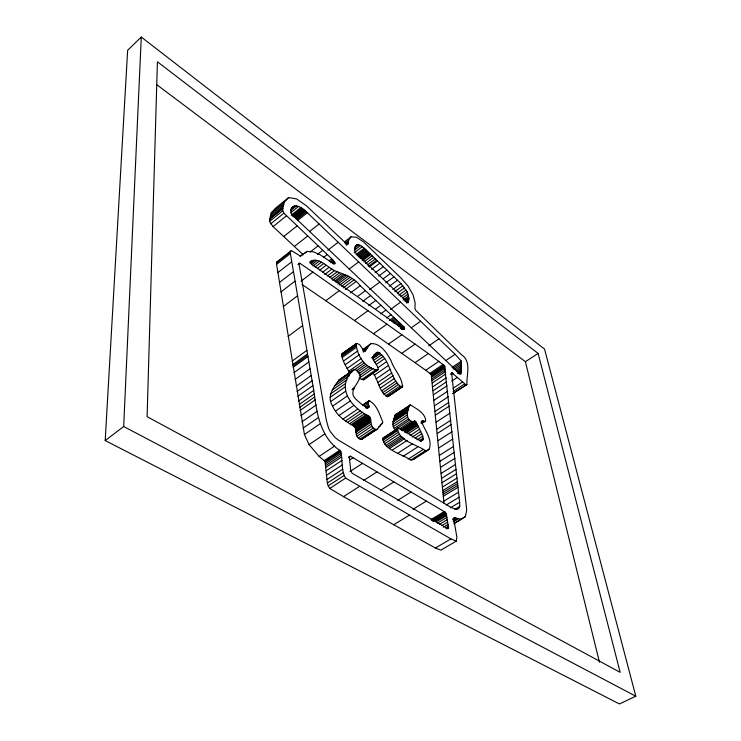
<?xml version="1.0" encoding="UTF-8"?>
<svg xmlns="http://www.w3.org/2000/svg" width="741" height="741" viewBox="0 0 741 741"><rect width="100%" height="100%" fill="white"/><g stroke="black" fill="none" stroke-linecap="round" stroke-linejoin="round"><path stroke-width="1.11" d="M368.157 403.771L368.166 401.492L368.972 400.825C376.873 403.854 379.762 415.192 382.875 422.314L377.308 429.178L361.358 439.496C353.476 438.107 358.246 429.085 353.457 425.862C344.898 421.259 336.655 415.321 332.589 406.142C326.466 396.713 333.339 387.024 339.35 379.716L354.652 369.407C370.491 376.687 345.76 388.321 354.948 398.149C356.504 400.214 372.945 414.691 368.157 403.771L364.489 406.272M291.741 207.665C296.872 202.867 303.365 209.166 307.348 212.723L455.085 354.281L461.365 361.154L461.078 372.501L459.207 373.751M461.078 372.732L459.198 373.983M303.18 254.691L273.077 226.579L269.474 221.485L271.178 212.917L275.578 208.156L288.601 197.569L296.576 198.912L306.7 206.017L347.121 244.465L347.937 244.317L348.603 240.39L351.03 236.833L356.467 237.231L363.711 242.057L400.418 277.467L408.171 286.202L413.098 295.001L415.136 303.041L414.914 308.478L415.803 310.396L461.495 354.717C471.684 361.247 466.45 374.677 466.923 384.505L452.807 393.582L466.923 384.505M408.819 298.521L407.272 291.973L400.964 283.608L364.248 248.244L360.617 245.466L356.597 244.78C355.143 246.799 353.642 250.736 355.754 252.94L408.069 302.791L408.819 298.521L405.151 301.161M461.078 372.973L460.846 374.288L459.791 373.77L292.325 215.103C289.888 212.75 291.287 208.212 293.482 206.257M358.987 378.364L363.451 379.864L378.253 369.435C377.169 361.701 367.647 359.422 376.687 352.429L377.882 352.262C390.989 359.042 389.571 379.846 401.779 387.173L402.344 386.932C402.659 377.808 393.795 369.472 391.081 360.774C387.061 353.198 380.902 343.352 371.241 343.546L362.905 349.456M105.194 440.571L123.682 426.51L141.281 37.05L544.552 349.085L635.806 696.207L619.411 703.95L105.194 440.571L127.647 50.277L141.281 37.05M377.308 429.178L376.298 429.576C368.481 428.113 373.084 419.128 368.305 415.868C350.456 406.911 335.21 386.672 353.781 369.602M412.867 421.703L410.968 421.268C405.16 417.609 407.504 410.394 409.597 405.244L410.338 404.882C416.099 408.523 424.76 412.681 425.751 420.277L424.602 421.444C423.62 421.62 421.286 419.721 421.499 421.731C424.871 430.41 432.577 439.172 429.308 448.935L427.714 450.398L425.51 450.685C417.1 444.702 397.852 440.7 397.75 428.307L398.325 427.992C406.633 430.725 413.089 438.051 421.37 441.006L423.111 439.672L422.796 436.079L416.386 422.574L415.006 421.12L412.867 421.703L401.335 429.261M377.614 370.046C364.97 368.129 356.745 355.448 356.152 343.704L357.486 343.5L359.793 344.861L363.516 350.345L365.017 351.234L369.453 344.815L371.241 343.546M427.714 450.398L413.117 459.707L410.875 460.022C402.993 454.492 382.801 449.898 383.078 437.959L398.325 427.992M409.597 420.119L395.175 429.613C390.813 425.491 393.628 419.397 395.361 414.71L410.338 404.882M352.327 371.287L349.659 373.158C346.955 367.156 341.323 360.422 342.083 353.744L356.152 343.704M373.297 373.39C378.475 380.587 379.364 392.563 387.682 396.704L388.747 395.157M454.029 523.804L465.413 516.588L466.719 509.984L451.575 372.575L466.052 384.875M299.994 256.34L307.07 251.449L313.082 251.745L319.88 254.617L331.514 262.314L334.321 263.926L335.265 263.713L332.737 259.758L283.914 213.176L282.729 210.768L282.719 208.517L284.303 202.247L288.601 197.569M461.578 519.321L454.177 517.672L453.622 518.348L456.891 537.206L456.326 541.097L450.917 538.911L345.658 478.121C340.703 470.063 343.064 459.828 340.582 450.991C320.047 437.505 316.666 412.7 313.739 390.387L290.166 252.199L290.981 250.847L291.908 250.921L300.012 255.821L301.467 255.664L302.708 254.228M456.326 541.097L440.867 550.146L435.43 548.025L343.509 496.646L329.773 488.439L328.207 485.855L327.327 483.067L324.984 461.365L319.112 456.419L309.062 444.619L304.431 434.513L276.56 264.37L276.754 261.999L290.981 250.847M459.763 506.399L458.586 508.826L456.243 509.549L450.917 507.344L338.313 440.024L335.062 437.449L330.227 431.549L328.541 428.15L326.29 419.915L298.873 263.268L299.772 263.25L312.887 272.114L367.962 310.701L428.344 353.55L444.507 365.748L459.633 502.25L459.763 506.399L455.085 509.206M362.395 439.08L364.026 437.422M363.451 379.864L378.253 369.435M413.117 459.707L416.683 456.984M271.178 212.917L284.303 202.247M270.622 214.946L283.775 204.257M270.076 217.002L283.266 206.294M269.539 219.077L282.766 208.304M282.729 208.462L269.511 219.179L282.719 208.517M269.474 221.485L282.729 210.768M270.65 223.884L283.914 213.176M290.5 209.323L294.853 205.813M290.435 210.787L296.52 205.878M273.077 226.579L286.35 215.9M290.685 212.76L298.493 206.47M291.232 215.233L300.772 207.573M292.287 215.844L301.819 208.193M292.964 216.298L302.495 208.647M293.677 216.807L303.208 209.166M294.427 217.382L303.958 209.74M295.214 218.011L304.746 210.388M296.048 218.715L305.57 211.102M296.909 219.484L306.441 211.88M297.817 220.327L307.348 212.723M283.72 236.527L296.993 225.968M309.599 231.488L319.139 223.977M294.362 246.466L307.645 236.027M276.495 262.935L290.166 252.199M276.56 264.37L290.25 253.635M277.875 272.577L291.648 261.851M304.375 253.542L307.07 251.449M310.09 252.06L318.065 245.873M297.947 264.667L299.772 263.25M279.468 282.488L293.343 271.752M317.426 254.395L322.743 250.291M309.719 262.101C318.324 255.821 327.087 267.306 334.515 270.613C343.778 274.457 353.781 277.162 360.2 285.711L403.41 326.503C404.382 326.901 405.475 330.19 403.623 329.319L312.758 265.019C311.387 264.37 309.553 261.471 311.674 260.637M310.22 261.897L312.026 260.499M310.007 262.944L313.61 260.156M327.8 250.245L338.202 242.224M310.859 263.629L315.351 260.165M311.85 264.657L317.241 260.508M323.706 257.266L327.244 254.543M312.989 266.01L319.269 261.184M344.639 241.742L351.03 236.833M280.978 291.935L294.955 281.2M344.926 243.205L348.603 240.39M345.871 243.187L348.446 241.214M315.166 267.01L321.437 262.194M345.723 244.048L348.298 242.066M346.445 244.224L348.168 242.909M346.371 244.678L348.094 243.363M346.297 245.151L348.02 243.826M317.481 268.344L323.752 263.537M301.041 281.182L312.887 272.114M329.069 260.813L331.727 258.776M330.078 261.786L332.737 259.758M319.927 270.002L326.197 265.213M330.986 262.777L333.645 260.749M332.848 263.342L334.617 261.999M354.948 246.623L357.69 244.53M333.255 264.009L335.025 262.657M322.854 272.04L329.115 267.269M354.485 248.244L359.052 244.771M354.235 250.328L360.617 245.466M324.734 274.503L331.894 269.066M283.284 306.579L297.419 295.844M354.161 252.866L362.368 246.633M327.365 276.032L334.515 270.613M356.041 254.459L364.248 248.244M356.912 255.275L365.118 249.059M357.773 256.099L365.98 249.893M329.865 277.301L337.007 271.901M358.644 256.923L366.851 250.717M331.329 278.996L339.359 272.938M359.505 257.738L367.712 251.542M360.358 258.563L368.564 252.366M332.672 280.441L341.582 273.735M362.127 258.683L369.416 253.19M349.168 269.057L358.709 261.869M361.83 259.961L370.037 253.783M334.784 280.978L343.685 274.281M362.562 260.665L370.769 254.487M335.497 282.025L345.269 274.679M276.754 261.999L278.264 261.619M363.896 261.944L372.102 255.775M337.09 282.608L346.853 275.281M337.868 284.09L348.52 276.106M365.545 263.518L373.751 257.359M339.61 285.128L350.252 277.162M367.184 265.083L375.391 258.942M341.425 286.387L352.068 278.44M368.518 266.362L376.724 260.23M369.24 267.056L377.447 260.925M302.059 284.516L325.771 300.735L339.369 290.592M343.315 287.869L353.948 279.931M371.639 269.344L379.837 263.231M345.269 289.574L355.893 281.654M288.11 336.358L302.56 325.642M375.159 272.716L383.366 266.63M350.456 292.927L360.2 285.711M378.697 276.097L386.895 270.039M357.449 296.502L365.424 290.629M383.143 278.811L390.433 273.448M369.574 289.601L379.79 282.089M385.755 282.858L393.962 276.847M362.655 301.374L370.62 295.539M389.266 286.23L397.472 280.237M292.149 361.117L306.848 350.41M368.703 305.57L375.798 300.411M392.758 289.574L400.964 283.608M292.723 364.665L307.459 353.966M325.771 300.735L354.448 320.51L367.962 310.701M394.74 291.63L402.947 285.674M292.936 365.998L307.691 355.3M293.149 367.323L307.923 356.625M397.371 293.056L404.669 287.777M375.604 309.099L380.92 305.255M398.815 295.159L406.114 289.888M294.01 372.658L308.83 361.96M400.881 296.585L407.272 291.973M402.632 297.956L408.124 294.01M380.689 313.869L386.005 310.044M403.15 299.91L408.643 295.965M390.451 309.451L400.668 302.115M404.225 300.689L408.81 297.4M295.103 379.429L309.997 368.74M405.151 300.605L408.828 297.975M406.04 301.031L408.8 299.058M406.003 301.559L408.763 299.586M405.957 302.087L408.717 300.105M406.828 301.948L408.661 300.633M406.79 302.282L408.634 300.966M406.763 302.513L408.606 301.198M406.744 302.754L408.587 301.43M406.716 302.986L408.56 301.67M386.598 317.954L391.026 314.786M296.205 386.2L311.174 375.52M342.083 353.744L356.727 343.444M341.721 354.328L355.8 344.278M389.294 320.492L393.721 317.333M347.177 350.845L351.864 347.501M341.61 355.161L355.708 345.111M391.174 320.797L394.721 318.278M341.768 356.217L355.875 346.167M373.51 333.709L386.969 324.123M392.174 321.742L395.713 319.214M342.185 357.458L356.301 347.409M393.165 322.678L396.713 320.158M297.067 391.489L312.091 380.809M394.156 323.613L397.704 321.094M343.657 360.941L357.801 350.91M396.037 323.919L398.695 322.039M397.028 324.864L399.686 322.974M362.997 349.909L368.583 345.954M397.63 325.429L400.288 323.548M297.836 396.259L312.915 385.589M397.936 325.716L400.594 323.836M363.09 350.484L367.749 347.177M363.192 351.114L366.934 348.474M398.473 326.216L401.122 324.336M363.599 351.29L366.406 349.307M345.269 364.609L359.441 354.596M363.201 351.919L366.008 349.937M363.729 351.892L365.6 350.567M399.121 326.837L401.779 324.956M400.677 326.846L402.456 325.595M400.372 328.022L403.03 326.142M401.641 327.754L403.41 326.503M400.927 328.541L403.586 326.67M298.614 401.048L313.739 390.387M401.196 328.847L403.854 326.976M402.326 328.55L404.095 327.3M401.641 329.513L404.299 327.633M347.038 368.518L361.238 358.514M402.687 329.226L404.466 327.976M402.808 329.55L404.577 328.3M299.179 404.53L314.332 393.869M348.455 371.454L362.682 361.469M411.329 327.763L420.61 321.251M354.448 320.51L388.497 344.12L401.909 334.71M374.168 354.865L377.882 352.262M299.642 407.494L314.832 396.843M338.906 380.253L353.522 369.879M338.73 380.485L353.179 370.352M354.105 370.046L363.896 363.183M371.973 357.56L373.844 356.245M337.488 382.161L351.966 372.01M371.889 357.931L379.309 352.725M372.649 358.375L380.087 353.188M372.779 358.468L380.198 353.272M334.821 385.913L349.382 375.724M356.412 370.741L365.313 364.516M300.105 410.44L315.323 399.788M373.427 360.469L381.772 354.633M357.505 372.13L366.99 365.508M332.339 389.979L346.973 379.753M374.937 362.266L383.292 356.44M358.653 373.77L369.074 366.499M330.412 394.036L345.121 383.782M300.911 415.618L316.194 404.966M359.774 375.409L371.13 367.499M376.317 364.424L384.672 358.607M330.06 397.389L344.815 387.126M359.931 377.706L373.177 368.499M377.947 367.647L386.32 361.84M361.701 379.577L375.872 369.74M330.792 401.492L345.584 391.239M301.911 421.861L317.259 411.227M388.497 344.12L401.733 353.346L415.099 344.083M352.809 388.553L354.643 387.284M352.003 389.859L353.837 388.59M374.224 375.27L388.201 365.6M332.589 406.142L347.418 395.898M302.986 428.196L318.389 417.572M376.058 379.012L390.062 369.361M428.752 345.852L438.959 338.841M335.451 411.116L350.317 400.909M377.78 382.541L391.813 372.908M304.431 434.513L319.899 423.908M379.105 385.246L393.147 375.622M401.733 353.346L415.025 362.664L428.344 353.55M338.961 415.571L353.837 405.401M380.448 387.978L394.508 378.364M381.791 390.711L395.879 381.115M362.562 405.188L368.972 400.825M362.664 405.234L368.166 401.492M342.861 419.202L357.746 409.078M363.312 405.207L369.722 400.844M382.773 392.61L396.87 383.023M309.062 444.619L324.614 434.059M383.949 394.369L398.056 384.792M345.408 420.999L360.293 410.903M365.841 407.309L368.601 405.438M366.832 406.939L368.675 405.688M365.998 407.837L368.759 405.966M366.063 408.05L368.823 406.179M367.045 407.643L368.888 406.392M367.128 407.911L368.972 406.661M367.184 408.096L369.027 406.846M385.44 395.898L399.547 386.339M347.557 422.351L362.423 412.274M400.937 386.904L402.808 385.635M415.025 362.664L425.732 370.259L439.015 361.265M386.932 396.648L401.029 387.108M388.627 395.916L402.696 386.394M387.682 396.704L401.779 387.173M388.256 396.454L402.344 386.932M349.733 423.657L364.6 413.608M445.813 360.543L455.085 354.281M351.308 424.584L366.165 414.562M352.373 425.214L367.23 415.201M425.732 370.259L429.91 373.334L443.183 364.387M353.457 425.862L368.305 415.868M429.91 373.334L430.836 374.159L444.109 365.22M354.328 426.408L369.175 416.414M443.989 503.185L431.234 374.677L444.507 365.748M354.726 426.742L369.574 416.757M431.531 375.242L444.804 366.304M355.096 427.168L369.944 417.183M431.697 375.77L444.98 366.841M355.411 427.659L370.268 417.683M355.652 428.178L370.509 418.202M431.827 377.058L445.128 368.129M355.8 428.659L370.657 418.684M355.828 429.104L370.695 419.128M355.791 429.484L370.667 419.508M355.754 429.845L370.63 419.86M431.994 378.753L445.313 369.824M355.717 430.169L370.593 420.184M355.661 430.595L370.546 420.619M355.615 431.04L370.509 421.055M355.597 431.438L370.491 421.462M432.17 380.457L445.508 371.528M319.112 456.419L334.71 445.971M452.084 367.369L461.365 361.154M355.643 432.457L370.546 422.472M452.946 368.416L461.31 362.821M432.401 382.893L445.767 373.955M356.106 434.282L371.028 424.306M453.816 369.574L461.263 364.591M455.613 370.111L461.217 366.378M357.079 436.069L372.019 426.103M450.482 374.057L452.38 372.788M432.79 386.793L446.202 377.854M451.13 374.631L453.02 373.371M456.493 371.185L461.171 368.073M324.354 460.504L339.952 450.12M358.561 437.838L373.51 427.89M457.392 372.084L461.134 369.583M324.984 461.365L340.582 450.991M457.354 373.316L461.106 370.824M380.281 424.88L382.134 423.657M394.934 415.432L409.18 405.966M459.207 372.918L461.087 371.667M360.08 439.08L375.029 429.15M459.207 373.288L461.087 372.047M325.355 462.31L340.962 451.936M378.66 426.927L380.522 425.695M394.638 416.414L408.902 406.929M433.17 390.72L446.628 381.782M459.207 373.52L461.078 372.269M367.749 434.948L371.473 432.475M373.325 431.243L376.122 429.391M394.323 417.498L408.597 408.022M361.358 439.496L376.298 429.576M325.521 463.801L341.138 453.427M393.999 418.6L408.3 409.106M393.767 419.406L408.078 409.912M451.677 381.161L457.364 377.391M393.517 420.277L407.837 410.773M325.688 465.598L341.332 455.224M393.175 421.434L407.522 411.931M433.559 394.684L447.064 385.737M393.008 422.018L407.355 412.505M325.873 467.395L341.536 457.03M392.693 424.556L407.078 415.043M326.207 470.813L341.916 460.448M393.193 426.649L407.596 417.137M434.087 400.186L447.657 391.239M348.427 457.354L350.558 456.28L444.961 512.04L446.388 514.235L448.555 528.509L447.36 528.426L352.188 473.277L350.789 470.822L349.28 456.882L350.261 456.15M452.973 388.358L462.449 382.115M348.724 457.484L350.558 456.28M394.212 428.409L408.634 418.906M453.14 391.461L464.505 383.986M326.624 475.166L342.37 464.811M349.391 460.152L353.049 457.743M382.782 438.515L397.463 428.863M388.182 435.263L390.933 433.457M394.592 431.049L396.426 429.845M382.68 439.33L397.371 429.669M399.427 428.854L410.968 421.268M434.615 405.744L448.259 396.787M382.782 440.395L397.491 430.743M400.992 429.863L414.414 421.055M401.27 429.826L414.682 421.027M401.594 429.919L415.006 421.12M383.31 442.182L398.028 432.531M401.955 430.141L415.377 421.351M326.976 479.529L342.777 469.173M402.326 430.475L415.747 421.694M402.669 430.892L416.09 422.111M403.928 430.734L416.386 422.574M384.292 444.016L399.029 434.374M404.345 431.586L416.812 423.435M435.152 411.348L448.861 402.382M327.327 483.067L343.166 472.712M404.855 432.614L417.331 424.473M420.962 422.25L422.87 421.008M385.7 445.582L400.446 435.958M421.323 422.379L423.222 421.138M421.722 422.509L423.63 421.268M406.318 433.013L417.841 425.501M421.147 423.231L424 421.37M421.749 423.306L424.602 421.444M421.62 423.63L425.417 421.147M387.154 446.545L401.891 436.94M435.504 415.062L449.259 406.096M349.956 471.582L362.562 463.366M407.995 433.837L418.563 426.946M328.207 485.855L344.074 475.509M388.497 447.397L403.224 437.801M389.831 448.24L404.558 438.663M410.079 435.476L419.693 429.224M329.773 488.439L345.658 478.121M156.583 84.548L525.397 361.691L538.114 353.429L620.171 672.337L147.107 416.683L157.407 61.772L538.114 353.429M392.489 449.926L407.198 440.376M412.126 437.079L420.795 431.466M436.18 422.101L450.009 413.135M415.117 438.07L421.861 433.707M417.007 439.821L422.796 436.079M397.778 453.242L412.478 443.748M419.35 440.589L423.222 438.098M436.866 429.234L450.778 420.258M420.203 441.543L423.111 439.672M363.451 480.585L376.993 471.887M437.273 433.504L451.241 424.519M403.021 456.373L417.702 446.943M343.509 496.646L359.348 486.485M408.134 459.142L422.787 449.768M437.959 440.71L452.01 431.734M410.875 460.022L425.51 450.685M418.628 455.743L429.308 448.935M438.663 448.009L452.797 439.024M380.429 490.403L393.906 481.872M439.367 455.391L453.594 446.406M439.941 461.347L454.242 452.362M440.525 467.358L454.891 458.373M397.639 500.37L411.07 492.005M441.108 473.434L455.548 464.44M441.58 478.353L456.085 469.359M441.997 482.697L456.558 473.703M442.423 487.069L457.03 478.075M442.766 490.625L457.41 481.631M413.043 509.271L426.408 501.064M442.951 492.496L457.614 483.502M443.127 494.377L457.827 485.383M393.749 524.73L409.412 515.143M443.313 496.257L458.031 487.272M443.794 501.185L458.568 492.191M446.249 504.992L459.105 497.202M450.324 507.863L459.633 502.25M430.947 519.636L444.248 511.605M431.66 520.062L444.961 512.04M431.929 520.284L445.23 512.263M432.179 520.543L445.489 512.531M433.374 520.275L445.73 512.837M433.587 520.608L445.943 513.17M432.818 521.534L446.128 513.522M433.92 521.321L446.277 513.883M434.967 521.108L446.388 514.235M435.032 521.423L446.443 514.56M436.143 521.877L446.619 515.588M437.394 523.09L446.925 517.375M439.663 524.202L447.305 519.626M441.979 525.48L447.712 522.044M452.788 518.941L454.687 517.811M453.27 519.108L455.169 517.978M452.807 519.849L455.641 518.154M453.529 520.108L456.373 518.413M453.501 520.988L457.29 518.728M443.313 527.203L448.101 524.35M453.436 521.821L458.16 518.996M445.545 527.944L448.425 526.23M454.15 523.285L465.413 516.588M446.703 528.528L448.62 527.388M446.758 528.879L448.675 527.74M435.43 548.025L450.917 538.911M383.078 437.959L384.523 437.672M395.361 414.71L396.12 414.339M339.35 379.716L340.239 379.512M342.657 353.476L343.426 353.522M123.682 426.51L635.806 696.207M430.836 374.159L431.234 374.677M525.397 361.691L599.478 662.297"/></g></svg>
